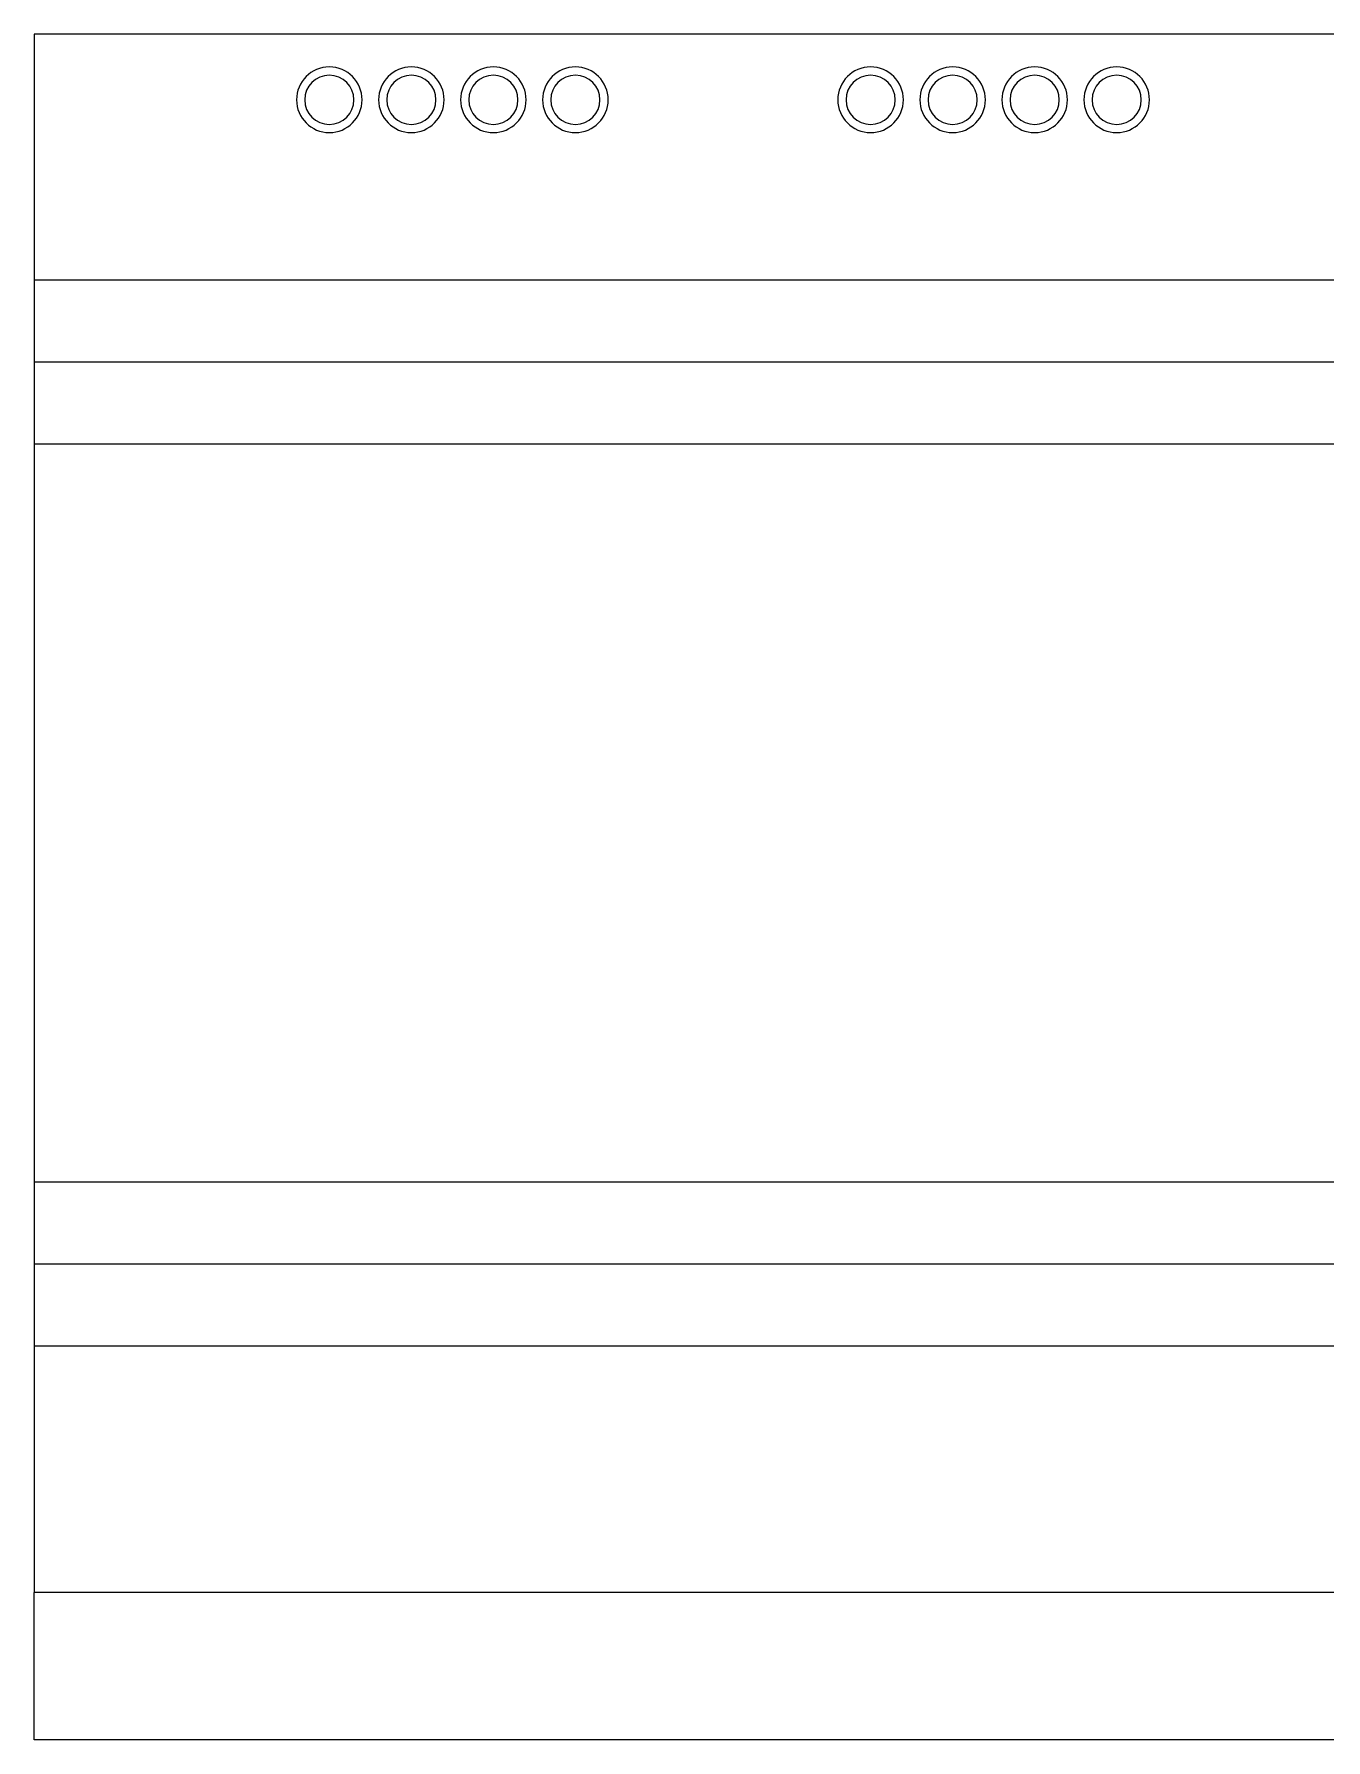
# Model space of a CAD drawing. Extents: x 237902 to 238502, y 311486 to 312786.
# Drawn here: x 238176.8 to 238255.5, y 311719.4 to 311823.4 of the extents above; entities that cross this region are included whole.
import ezdxf

# ---------------------------------------------------------------- set-up
doc = ezdxf.new("R2010")
doc.units = 0
doc.header["$MEASUREMENT"] = 0
doc.layers.add('PV-115', color=7, linetype='Continuous')

# ---------------------------------------------------------------- blocks, each defined once
blk = doc.blocks.new('Manufacturer光辉PartName智能照明控制模块Series12位ShellFrameLimitingCurrentRemarkPartTypeMinCurrent0MaxCurrent0PolesMinPower0MaxPower0LibType2DelFlgfalseUpdateDate')
at = {"layer": 'PV-115'}
for p, q in [((108, 52), (-108, 52)), ((-108, 52), (-108, 37)), ((-108, 37), (-108, 32)), ((108, 37), (-108, 37)), ((-108, 32), (-108, 27)), ((108, 32), (-108, 32)), ((-108, 27), (-108, -18)), ((108, 27), (-108, 27)), ((108, -18), (-108, -18)), ((-108, -18), (-108, -23)), ((-108, -23), (-108, -28)), ((108, -23), (-108, -23)), ((-108, -28), (-108, -43)), ((108, -28), (-108, -28)), ((-108, -52), (-108, -43)), ((108, -43), (-108, -43)), ((108, -52), (-108, -52))]:
    blk.add_line(p, q, dxfattribs=at)
for centre, radius, start, end in [((-90, 48), 2, 0, 180), ((-85, 48), 2, 0, 180), ((-80, 48), 2, 0, 180), ((-75, 48), 2, 0, 180), ((-57, 48), 2, 0, 180), ((-52, 48), 2, 0, 180), ((-47, 48), 2, 0, 180), ((-42, 48), 2, 0, 180), ((-90, 48), 1.5, 0, 180), ((-85, 48), 1.5, 0, 180), ((-80, 48), 1.5, 0, 180), ((-75, 48), 1.5, 0, 180), ((-57, 48), 1.5, 0, 180), ((-52, 48), 1.5, 0, 180), ((-47, 48), 1.5, 0, 180), ((-42, 48), 1.5, 0, 180), ((-90, 48), 2, 180, 0), ((-90, 48), 1.5, 180, 0), ((-85, 48), 2, 180, 0), ((-85, 48), 1.5, 180, 0), ((-80, 48), 2, 180, 0), ((-80, 48), 1.5, 180, 0), ((-75, 48), 2, 180, 0), ((-75, 48), 1.5, 180, 0), ((-57, 48), 2, 180, 0), ((-57, 48), 1.5, 180, 0), ((-52, 48), 2, 180, 0), ((-52, 48), 1.5, 180, 0), ((-47, 48), 2, 180, 0), ((-47, 48), 1.5, 180, 0), ((-42, 48), 2, 180, 0), ((-42, 48), 1.5, 180, 0)]:
    blk.add_arc(centre, radius, start, end, dxfattribs=at)

msp = doc.modelspace()

# ---------------------------------------------------------------- block references
msp.add_blockref('Manufacturer光辉PartName智能照明控制模块Series12位ShellFrameLimitingCurrentRemarkPartTypeMinCurrent0MaxCurrent0PolesMinPower0MaxPower0LibType2DelFlgfalseUpdateDate', (238284.79, 311771.38))

doc.saveas('drawing.dxf')
